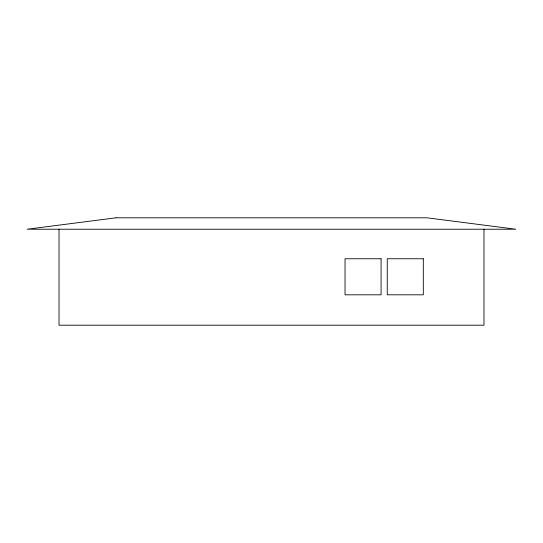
<?xml version="1.0" encoding="UTF-8"?>
<svg xmlns="http://www.w3.org/2000/svg" width="543" height="543" viewBox="0 0 543 543"><rect width="100%" height="100%" fill="white"/><g stroke="black" fill="none" stroke-linecap="round" stroke-linejoin="round"><path stroke-width="0.81" d="M483.976 229.227L483.976 325.196L59.024 325.196L59.024 229.227M116.026 217.804L27.15 229.227L515.85 229.227L426.974 217.804L116.026 217.804M381.077 258.76L345.029 258.76L345.029 294.815L381.077 294.815L381.077 258.76M423.302 258.76L387.247 258.76L387.247 294.815L423.302 294.815L423.302 258.76"/></g></svg>
